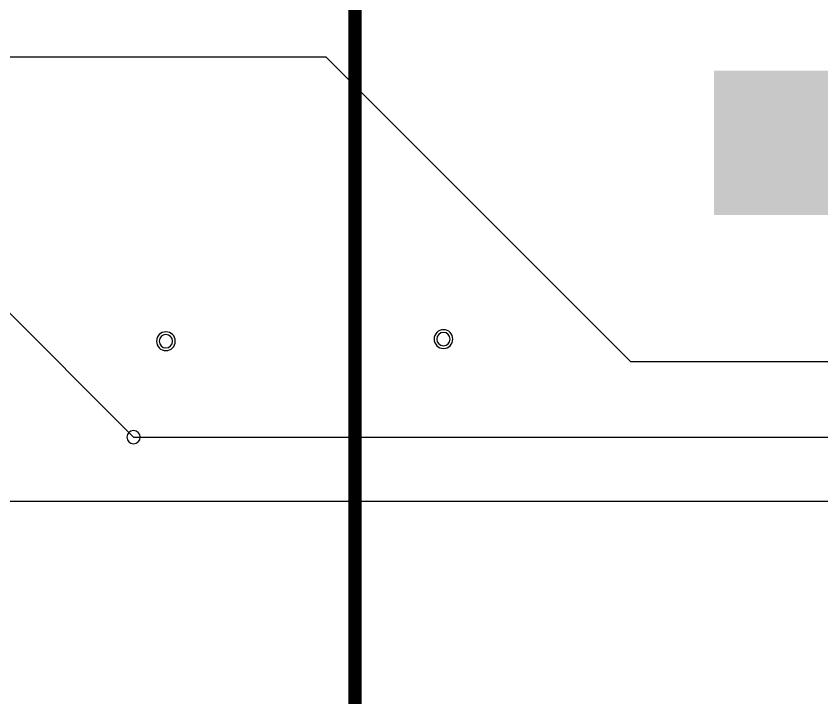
# Model space of a CAD drawing. Header units: inches. Extents: x 32166 to 34772, y 2386 to 4229.
# Drawn here: x 33624.6 to 33689.7, y 3135.4 to 3190.5 of the extents above; entities that cross this region are included whole.
import ezdxf

# ---------------------------------------------------------------- set-up
doc = ezdxf.new("R2010")
doc.units = ezdxf.units.IN
doc.header["$LTSCALE"] = 0.64311
doc.header["$MEASUREMENT"] = 0
for name, color, linetype in [('BOTTOMLAYER', 5, 'CONTINUOUS'), ('BOTTOMOVERLAY', 54, 'CONTINUOUS'), ('BOTTOMSOLDER', 6, 'CONTINUOUS'), ('MULTILAYER', 9, 'CONTINUOUS')]:
    doc.layers.add(name, color=color, linetype=linetype)

msp = doc.modelspace()

# ---------------------------------------------------------------- linework, layer by layer
at = {"layer": 'BOTTOMLAYER'}
for p, q in [((33575.814, 3187.162), (33649.599, 3187.162)), ((33649.599, 3187.162), (33673.705, 3163.057)), ((33610.806, 3179.689), (33634.069, 3156.426)), ((33673.705, 3163.057), (33674.223, 3162.538)), ((33674.223, 3162.538), (33712.93, 3162.538)), ((33634.069, 3156.426), (33709.861, 3156.426)), ((33713.766, 3151.22), (33602.812, 3151.22))]:
    msp.add_line(p, q, dxfattribs=at)
for centre, start, end in [((33659.103, 3164.353), 0, 180), ((33636.682, 3164.18), 0, 180), ((33636.682, 3164.18), 180, 0), ((33659.103, 3164.353), 180, 0), ((33634.069, 3156.426), 0, 180), ((33634.069, 3156.426), 0, 180), ((33634.069, 3156.426), 180, 0), ((33634.069, 3156.426), 180, 0)]:
    msp.add_arc(centre, 0.54, start, end, dxfattribs=at)
msp.add_solid([(33681.385, 3174.81), (33706.441, 3174.81), (33681.385, 3185.61), (33706.441, 3185.61)], dxfattribs=at)
at = {"layer": 'BOTTOMOVERLAY', "const_width": 1.08}
msp.add_lwpolyline([(33651.955, 3119.704), (33651.955, 3244.984)], dxfattribs=at)
at = {"layer": 'BOTTOMSOLDER'}
for centre, start, end in [((33636.682, 3164.18), 0, 180), ((33659.103, 3164.353), 0, 180), ((33636.682, 3164.18), 180, 0), ((33659.103, 3164.353), 180, 0)]:
    msp.add_arc(centre, 0.759, start, end, dxfattribs=at)
msp.add_solid([(33680.947, 3174.371), (33706.88, 3174.371), (33680.947, 3186.049), (33706.88, 3186.049)], dxfattribs=at)
at = {"layer": 'MULTILAYER'}
for centre, start, end in [((33659.103, 3164.353), 0, 180), ((33636.682, 3164.18), 0, 180), ((33636.682, 3164.18), 180, 0), ((33659.103, 3164.353), 180, 0)]:
    msp.add_arc(centre, 0.54, start, end, dxfattribs=at)
msp.add_solid([(33681.385, 3174.81), (33706.441, 3174.81), (33681.385, 3185.61), (33706.441, 3185.61)], dxfattribs=at)

doc.saveas('drawing.dxf')
